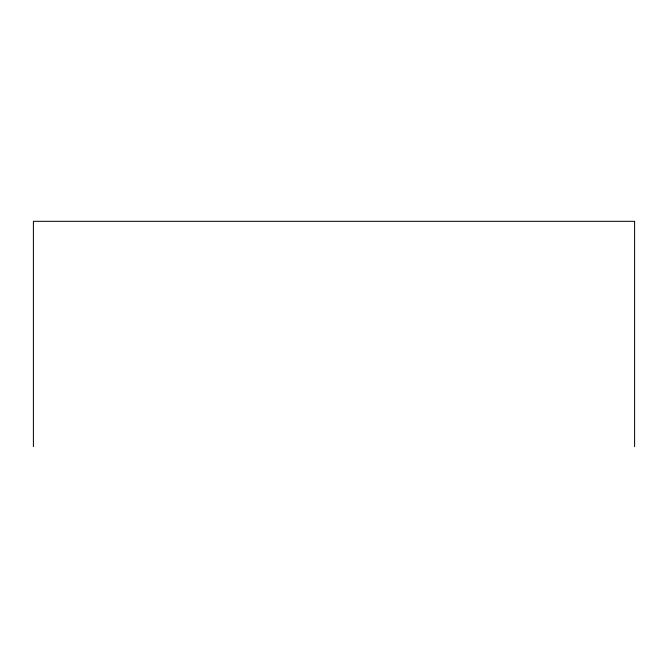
<?xml version="1.0" encoding="UTF-8"?>
<svg xmlns="http://www.w3.org/2000/svg" width="668" height="668" viewBox="0 0 668 668"><rect width="100%" height="100%" fill="white"/><g stroke="black" fill="none" stroke-linecap="round" stroke-linejoin="round"><path stroke-width="1" d="M634.6 446.683L634.6 221.317L33.4 221.317L33.4 446.683"/></g></svg>
